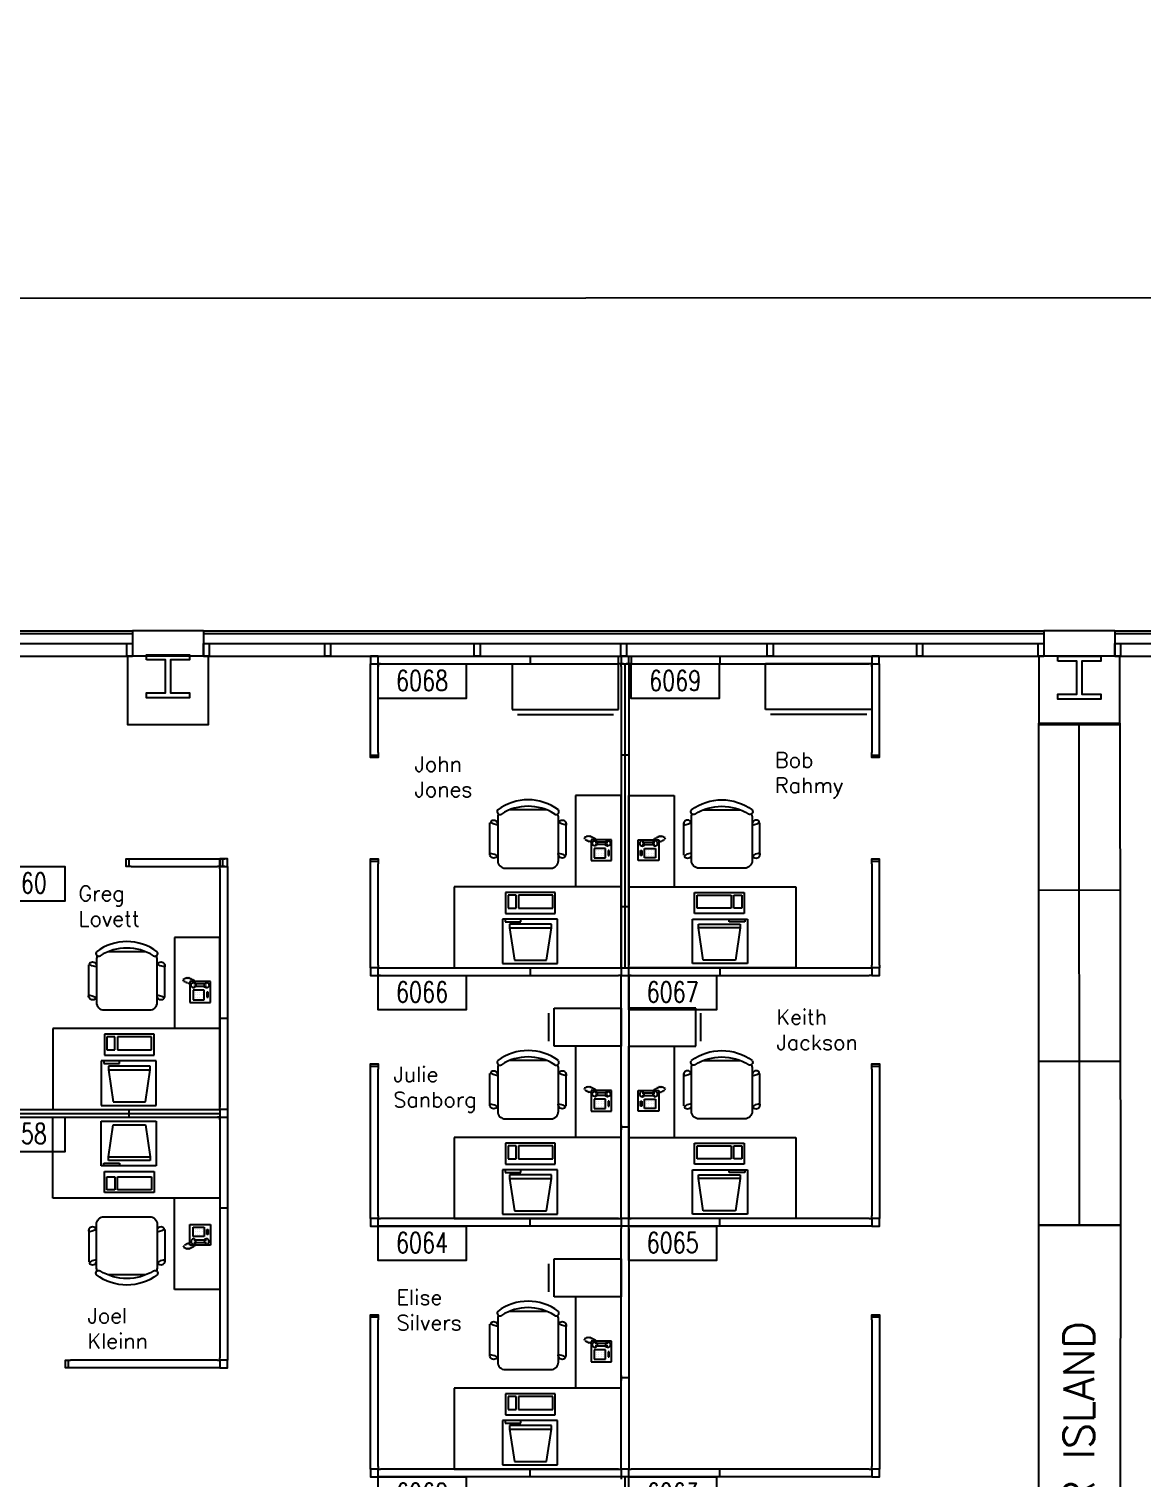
# Model space of a CAD drawing. Header units: millimetres. Extents: x 489553472 to 489553809, y 110504095 to 110504426.
# Drawn here: x 489553631.5 to 489553675.4, y 110504369.1 to 110504426.3 of the extents above; entities that cross this region are included whole.
import ezdxf
from ezdxf.enums import TextEntityAlignment as Align

# ---------------------------------------------------------------- set-up
doc = ezdxf.new("R2010")
doc.units = ezdxf.units.MM
for name, color, linetype in [('CHAIRS', 4, 'Continuous'), ('CPU', 6, 'Continuous'), ('DIM', 3, 'Continuous'), ('E-B-FURR', 6, 'Continuous'), ('E-B-GLAZ', 72, 'Continuous'), ('E-B-MULL', 8, 'Continuous'), ('E-B-SHEL', 2, 'Continuous'), ('E-S-COLM', 8, 'Continuous'), ('EMPLOYEE', 1, 'Continuous'), ('FILE_CABINETS', 1, 'Continuous'), ('FURNITURE', 3, 'Continuous'), ('PANELS_201', 6, 'Continuous'), ('PHONES', 4, 'Continuous'), ('PRINTER_ISLAND', 7, 'Continuous'), ('RMNUM', 40, 'Continuous')]:
    doc.layers.add(name, color=color, linetype=linetype)
doc.styles.add('ARCHITXT', font='simplex.shx')
doc.styles.add('ROMANS', font='romans', dxfattribs={"width": 0.75, "height": 8})
doc.styles.get("Standard").update_dxf_attribs({"font": 'arial.ttf'})
doc.dimstyles.new('ISO-25', dxfattribs={"dimscale": 3, "dimtxt": 2.5, "dimasz": 2.5, "dimexe": 1.25, "dimexo": 0.625, "dimtad": 1, "dimdsep": 46, "dimtxsty": 'Standard', "dimcen": 2.5, "dimadec": 0, "dimazin": 0, "dimtfac": 1, "dimtmove": 0, "dimatfit": 3, "dimfxl": 0, "dimarcsym": 0})

# ---------------------------------------------------------------- blocks, each defined once
blk = doc.blocks.new('RMNUM')
at = {"layer": 'RMNUM'}
blk.add_lwpolyline([(-16.33354, 6.674702), (18.388073, 6.674702), (18.388073, -6.982766), (-16.33354, -6.982766), (-16.33354, 6.674702)], dxfattribs=at)
at = {"layer": 'RMNUM', "style": 'ROMANS', "width": 0.75}
blk.add_attdef('NUMBER', text='', height=8, dxfattribs=at).set_placement((1.027267, 0.114097), align=Align.MIDDLE_CENTER)
blk = doc.blocks.new('DESK2')
for p, q in [((33, 0), (-33, 0)), ((-33, 0), (-33, -68)), ((33, -32), (33, 0)), ((-33, -32), (33, -32)), ((-15, -68), (-15, -32)), ((-33, -68), (-15, -68))]:
    blk.add_line(p, q)
blk = doc.blocks.new('RECTANG')
for p, q in [((1, 1), (0, 1)), ((0, 1), (0, 0)), ((1, 0), (1, 1)), ((0, 0), (1, 0))]:
    blk.add_line(p, q)
blk = doc.blocks.new('IBMAT', base_point=(61, 306))
for p, q in [((75, 307), (75, 306)), ((81, 307), (75, 307)), ((81, 306), (81, 307))]:
    blk.add_line(p, q)
at = {"xscale": 21, "yscale": 17, "zscale": 21}
blk.add_blockref('RECTANG', (61, 306), dxfattribs=at)
blk = doc.blocks.new('KEYBOARD', base_point=(60, 294))
for p, xscale, yscale, zscale in [((60, 294), 19, 8, 19), ((61, 295), 13, 5, 13), ((75, 295), 3, 5, 3)]:
    blk.add_blockref('RECTANG', p, dxfattribs=dict(xscale=xscale, yscale=yscale, zscale=zscale))
blk = doc.blocks.new('COMPUTER')
for p, q in [((-6.64, 16.23), (-8.5, 3.5)), ((6.08, 16.23), (-6.64, 16.23)), ((8, 3.5), (6.08, 16.23)), ((-8.5, 3.5), (-8.5, 2.04)), ((8, 3.5), (-8.5, 3.5)), ((-8.5, 2.04), (8, 2.04)), ((8, 2.04), (8, 3.5))]:
    blk.add_line(p, q)
at = {"xscale": 1.033846153846154, "yscale": 1.033846153846154, "zscale": 1.033846153846154}
for name, p in [('IBMAT', (-10.86, 0)), ('KEYBOARD', (-10.05, -10.5))]:
    blk.add_blockref(name, p, dxfattribs=at)
blk = doc.blocks.new('FNPHONE')
for p, q in [((-7.29, 6.54), (-7.29, 1.54)), ((-6.29, 6.54), (-6.29, 1.54)), ((-9.1, 0.22), (-9.7, 0.02)), ((-8.9, 0.62), (-9.5, 0.42)), ((-8.7, 1.02), (-9.3, 0.82)), ((-8.5, 1.42), (-9.1, 1.22)), ((-8.3, 1.82), (-8.9, 1.62)), ((-7.14, 0.56), (-7.5, -0.58)), ((-3.87, 4.85), (-3.87, 4.85)), ((-3.87, 3.91), (-3.87, 3.91)), ((-3.87, 2.97), (-3.87, 2.97)), ((-3.87, 2.03), (-3.87, 2.03)), ((-2.94, 4.85), (-2.94, 4.85)), ((-2.94, 3.91), (-2.94, 3.91)), ((-2.94, 2.97), (-2.94, 2.97)), ((-2.94, 2.03), (-2.94, 2.03)), ((-2, 4.85), (-2, 4.85)), ((-2, 3.91), (-2, 3.91)), ((-2, 2.97), (-2, 2.97)), ((-2, 2.03), (-2, 2.03)), ((-9.3, -0.18), (-9.9, -0.38)), ((-9.3, -0.58), (-9.9, -0.78)), ((-9.3, -0.98), (-9.9, -1.18)), ((-9.3, -1.38), (-9.9, -1.58)), ((-9.1, -1.78), (-9.7, -1.98)), ((-8.9, -2.18), (-9.5, -2.38)), ((-8.43, -2.46), (-9.03, -2.66)), ((-7.9, -1.98), (-8.5, -2.18)), ((-7.7, -1.58), (-8.3, -1.78)), ((-7.5, -1.18), (-8.1, -1.38)), ((-7.3, -0.78), (-7.9, -0.98))]:
    blk.add_line(p, q)
for centre, start, end in [((-6.79, 6.54), 298.4915, 241.5085), ((-6.79, 1.54), 118.4915, 61.5085)]:
    blk.add_arc(centre, 1.05, start, end)
for p, xscale, yscale, zscale in [((-8.21, 0), 8.20528234483245, 8.104073169521023, 8.20528234483245), ((-4.03, 6.72), 2.03125, 0.46875, 2.03125), ((-4.81, 1.25), 3.75, 4.375, 3.75)]:
    blk.add_blockref('RECTANG', p, dxfattribs=dict(xscale=xscale, yscale=yscale, zscale=zscale))
blk = doc.blocks.new('CHAIR7')
for p, q in [((20, 12), (3, 12)), ((5.12, 15.04), (17.88, 15.04)), ((0, 9), (0, -9)), ((23, -7.44), (23, 7.44)), ((3, -12), (20, -12)), ((5.12, -15), (17.88, -15))]:
    blk.add_line(p, q)
for centre, radius, start, end in [((3, 9), 3, 90, 180), ((5.56, 13.54), 1.56, 73.7398, 286.2602), ((17.44, 13.54), 1.56, 253.7398, 106.2602), ((20, 9), 3, 62.4156, 90), ((22.34, 11.12), 1.1, 53.3099, 212.0274), ((7, 0), 20, 323.1301, 36.8699), ((4.82, 0), 19.64, 327.5758, 32.4242), ((3, -9), 3, 180, 270), ((22.34, -11.12), 1.1, 147.9726, 306.6901), ((5.56, -13.5), 1.56, 73.7398, 286.2602), ((17.44, -13.5), 1.56, 253.7398, 106.2602), ((20, -9), 3, 270, 297.5844)]:
    blk.add_arc(centre, radius, start, end)
blk = doc.blocks.new('FC15X27A')
for p, q in [((7.53125, 0), (-7.53125, 0)), ((-7.53125, 0), (-7.53125, -26.5)), ((7.53125, -26.5), (7.53125, 0)), ((-7.53125, -26.5), (7.53125, -26.5)), ((-5.53125, -28.5), (5.53125, -28.5))]:
    blk.add_line(p, q)
blk = doc.blocks.new('FC42X18D')
for p, q in [((-21, 0), (-21, -18)), ((-21, 0), (21, 0)), ((21, -18), (21, 0)), ((-21, -18), (21, -18)), ((-19, -20), (19, -20))]:
    blk.add_line(p, q)
blk = doc.blocks.new('*D19')
at = {"layer": 'Defpoints', "color": 0, "transparency": 16777216}
for p in [(489553710.95, 110504415.718), (489553527.056, 110504401.462), (489553710.956, 110504401.537)]:
    blk.add_point(p, dxfattribs=at)
at = {"layer": 'DIM', "color": 0, "lineweight": -2, "transparency": 16777216}
for p, q in [((489553710.955, 110504403.412), (489553710.949, 110504419.468)), ((489553527.055, 110504403.337), (489553527.049, 110504419.393)), ((489553534.55, 110504415.646), (489553703.45, 110504415.715))]:
    blk.add_line(p, q, dxfattribs=at)
at = {"layer": 'DIM', "color": 0, "transparency": 16777216}
for points in [[(489553534.55, 110504416.896), (489553534.551, 110504414.396), (489553527.05, 110504415.643)], [(489553703.45, 110504416.965), (489553703.451, 110504414.465), (489553710.95, 110504415.718)]]:
    blk.add_solid(points, dxfattribs=at)
at = {"layer": 'DIM', "color": 0, "transparency": 16777216, "insert": (489553618.998, 110504421.385), "char_height": 7.5, "attachment_point": 5, "rotation": 0.0234}
blk.add_mtext('188', dxfattribs=at)

msp = doc.modelspace()

# ---------------------------------------------------------------- linework, layer by layer
at = {"layer": 'E-B-FURR'}
for p, q in [((489553602.3561563, 110504401.5370992), (489553635.5561564, 110504401.5370992)), ((489553638.3561563, 110504401.5370992), (489553671.5561564, 110504401.5370992)), ((489553674.3561563, 110504401.5370992), (489553707.9561564, 110504401.5370992))]:
    msp.add_line(p, q, dxfattribs=at)
for points in [[(489553638.5561564, 110504401.5370992), (489553635.3561563, 110504401.5370992), (489553635.3561563, 110504398.8370992), (489553638.5561564, 110504398.8370992)], [(489553674.5561564, 110504401.5370992), (489553671.3561563, 110504401.5370992), (489553671.3561563, 110504398.8370992), (489553674.5561564, 110504398.8370992)]]:
    msp.add_lwpolyline(points, close=True, dxfattribs=at)
at = {"layer": 'E-B-GLAZ'}
for p, q in [((489553602.3561563, 110504402.5370992), (489553635.5561564, 110504402.5370992)), ((489553602.3561563, 110504402.4370992), (489553635.5561564, 110504402.4370992)), ((489553638.3561563, 110504402.5370992), (489553671.5561564, 110504402.5370992)), ((489553638.3561563, 110504402.4370992), (489553671.5561564, 110504402.4370992)), ((489553674.3561563, 110504402.5370992), (489553707.9561564, 110504402.5370992)), ((489553674.3561563, 110504402.4370992), (489553707.9561564, 110504402.4370992)), ((489553602.3561563, 110504402.0370992), (489553635.5561564, 110504402.0370992)), ((489553638.3561563, 110504402.0370992), (489553671.5561564, 110504402.0370992)), ((489553674.3561563, 110504402.0370992), (489553707.9561564, 110504402.0370992))]:
    msp.add_line(p, q, dxfattribs=at)
at = {"layer": 'E-B-MULL'}
for points in [[(489553635.5561564, 110504402.0370992), (489553635.5561564, 110504401.5370992), (489553635.3311564, 110504401.5370992), (489553635.3311564, 110504402.0370992)], [(489553638.5811564, 110504402.0370992), (489553638.5811564, 110504401.5370992), (489553638.3561563, 110504401.5370992), (489553638.3561563, 110504402.0370992)], [(489553643.3811564, 110504402.0370992), (489553643.3811564, 110504401.5370992), (489553643.1561564, 110504401.5370992), (489553643.1561564, 110504402.0370992)], [(489553649.2811564, 110504402.0370992), (489553649.2811564, 110504401.5370992), (489553649.0561564, 110504401.5370992), (489553649.0561564, 110504402.0370992)], [(489553655.0686564, 110504402.0370992), (489553655.0686564, 110504401.5370992), (489553654.8436564, 110504401.5370992), (489553654.8436564, 110504402.0370992)], [(489553660.8561563, 110504402.0370992), (489553660.8561563, 110504401.5370992), (489553660.6311564, 110504401.5370992), (489553660.6311564, 110504402.0370992)], [(489553666.7561564, 110504402.0370992), (489553666.7561564, 110504401.5370992), (489553666.5311564, 110504401.5370992), (489553666.5311564, 110504402.0370992)], [(489553671.5561564, 110504402.0370992), (489553671.5561564, 110504401.5370992), (489553671.3311564, 110504401.5370992), (489553671.3311564, 110504402.0370992)], [(489553674.5811564, 110504402.0370992), (489553674.5811564, 110504401.5370992), (489553674.3561563, 110504401.5370992), (489553674.3561563, 110504402.0370992)]]:
    msp.add_lwpolyline(points, close=True, dxfattribs=at)
at = {"layer": 'E-B-SHEL'}
for p, q in [((489553635.5561564, 110504402.5370992), (489553635.5561564, 110504401.5370992)), ((489553638.3561563, 110504402.5370992), (489553635.5561564, 110504402.5370992)), ((489553638.3561563, 110504402.5370992), (489553638.3561563, 110504401.5370992)), ((489553671.5561564, 110504402.5370992), (489553671.5561564, 110504401.5370992)), ((489553674.3561563, 110504402.5370992), (489553671.5561564, 110504402.5370992)), ((489553674.3561563, 110504402.5370992), (489553674.3561563, 110504401.5370992)), ((489553638.3561563, 110504401.5370992), (489553635.5561564, 110504401.5370992)), ((489553674.3561563, 110504401.5370992), (489553671.5561564, 110504401.5370992))]:
    msp.add_line(p, q, dxfattribs=at)
at = {"layer": 'E-S-COLM'}
for points in [[(489553636.1072646, 110504401.3968248), (489553636.1075583, 110504401.5968246), (489553637.8075565, 110504401.5943287), (489553637.8072628, 110504401.3943289), (489553637.0572636, 110504401.39543), (489553637.055355, 110504400.0954314), (489553637.8053542, 110504400.0943303), (489553637.8050606, 110504399.8943305), (489553636.1050624, 110504399.8968264), (489553636.1053561, 110504400.0968262), (489553636.8553551, 110504400.0957251), (489553636.8572638, 110504401.3957237)], [(489553672.1072259, 110504401.3439711), (489553672.1075195, 110504401.5439709), (489553673.8075176, 110504401.541475), (489553673.807224, 110504401.3414752), (489553673.0572248, 110504401.3425764), (489553673.0553162, 110504400.0425778), (489553673.8053154, 110504400.0414766), (489553673.8050218, 110504399.8414769), (489553672.1050236, 110504399.8439727), (489553672.1053173, 110504400.0439725), (489553672.8553164, 110504400.0428714), (489553672.8572251, 110504401.34287)]]:
    msp.add_lwpolyline(points, close=True, dxfattribs=at)
at = {"layer": 'FILE_CABINETS'}
for p, q in [((489553672.9686564, 110504379.0660442), (489553672.9561564, 110504398.8981165)), ((489553671.3561563, 110504392.3042499), (489553674.5644634, 110504392.3082943)), ((489553671.3779716, 110504385.5457681), (489553674.5729831, 110504385.5497957))]:
    msp.add_line(p, q, dxfattribs=at)
msp.add_lwpolyline([(489553671.3561563, 110504379.0660442), (489553671.3561563, 110504398.8981165), (489553674.5561564, 110504398.8981165), (489553674.5811564, 110504379.0660442)], close=True, dxfattribs=at)
at = {"layer": 'PANELS_201', "linetype": 'Continuous'}
for p, q in [((489553651.1562341, 110504401.5370992), (489553651.3562341, 110504401.5370992)), ((489553651.1562341, 110504401.2370992), (489553651.3562341, 110504401.2370992)), ((489553651.256234, 110504401.5370992), (489553651.256234, 110504401.2370992)), ((489553654.8562339, 110504401.5370992), (489553654.8562339, 110504401.2370992)), ((489553655.1561564, 110504401.2369671), (489553655.1561564, 110504401.5369671)), ((489553658.6561562, 110504401.5369671), (489553658.8561562, 110504401.5369671)), ((489553658.6561562, 110504401.2369671), (489553658.8561562, 110504401.2369671)), ((489553658.7561562, 110504401.5369671), (489553658.7561562, 110504401.2369671)), ((489553639.1063063, 110504393.5381232), (489553639.1063063, 110504393.2381232)), ((489553654.8561563, 110504383.0369671), (489553654.8561563, 110504388.8369671)), ((489553655.1561564, 110504388.8369671), (489553655.1561564, 110504383.0369671)), ((489553654.8561563, 110504379.4369671), (489553654.8561563, 110504382.8369671)), ((489553655.1561564, 110504382.8369671), (489553655.1561564, 110504379.4369671)), ((489553654.8561563, 110504373.1369671), (489553654.8561563, 110504378.9369671)), ((489553655.1561564, 110504378.9369671), (489553655.1561564, 110504373.1369671)), ((489553654.8561563, 110504369.5369671), (489553654.8561563, 110504372.9369671)), ((489553655.1561564, 110504372.9369671), (489553655.1561564, 110504369.5369671))]:
    msp.add_line(p, q, dxfattribs=at)
for points in [[(489553645.256234, 110504401.5370992), (489553644.9562341, 110504401.5370992), (489553644.9562341, 110504401.2370992)], [(489553644.9562341, 110504401.1370992), (489553644.9562341, 110504401.2370992), (489553645.256234, 110504401.2370992), (489553645.256234, 110504401.1370992)], [(489553644.9562341, 110504397.7370994), (489553644.9562341, 110504401.1370992)], [(489553645.3562341, 110504401.2370992), (489553645.256234, 110504401.2370992), (489553645.256234, 110504401.5370992), (489553645.3562341, 110504401.5370992)], [(489553645.256234, 110504397.7370994), (489553645.256234, 110504401.1370992)], [(489553645.3562341, 110504401.5370992), (489553651.1562341, 110504401.5370992)], [(489553645.3562341, 110504401.2370992), (489553651.1562341, 110504401.2370992)], [(489553651.3562341, 110504401.5370992), (489553654.7562339, 110504401.5370992)], [(489553651.3562341, 110504401.2370992), (489553654.7562339, 110504401.2370992)], [(489553654.7561564, 110504401.5369671), (489553654.8561563, 110504401.5369671), (489553654.8561563, 110504401.2369671), (489553654.7561564, 110504401.2369671)], [(489553654.9562339, 110504401.2370992), (489553654.8562339, 110504401.2370992), (489553654.7562339, 110504401.2370992), (489553654.7562339, 110504401.5370992), (489553654.9562339, 110504401.5370992)], [(489553654.8561563, 110504401.5369671), (489553655.1561564, 110504401.5369671)], [(489553654.8561563, 110504401.1369671), (489553654.8561563, 110504401.2369671), (489553655.1561564, 110504401.2369671), (489553655.1561564, 110504401.1369671)], [(489553654.8561563, 110504401.1369671), (489553654.8561563, 110504397.7369671)], [(489553655.0061564, 110504401.2369671), (489553655.0061564, 110504397.6369671)], [(489553655.0561564, 110504401.5369671), (489553655.1561564, 110504401.5369671), (489553655.2561564, 110504401.5369671), (489553655.2561564, 110504401.2369671), (489553655.0561564, 110504401.2369671)], [(489553655.2561564, 110504401.2369671), (489553655.1561564, 110504401.2369671), (489553655.1561564, 110504401.5369671), (489553655.2561564, 110504401.5369671)], [(489553655.1561564, 110504401.1369671), (489553655.1561564, 110504397.7369671)], [(489553655.2561564, 110504401.5369671), (489553658.6561562, 110504401.5369671)], [(489553655.2561564, 110504401.2369671), (489553658.6561562, 110504401.2369671)], [(489553658.8560787, 110504401.5370992), (489553664.6560787, 110504401.5370992)], [(489553658.8560787, 110504401.2370992), (489553664.6560787, 110504401.2370992)], [(489553664.6560787, 110504401.5370992), (489553664.7560787, 110504401.5370992), (489553664.7560787, 110504401.2370992), (489553664.6560787, 110504401.2370992)], [(489553665.0560787, 110504401.2370992), (489553665.0560787, 110504401.5370992), (489553664.7560787, 110504401.5370992)], [(489553664.7560787, 110504401.1370992), (489553664.7560787, 110504401.2370992), (489553665.0560787, 110504401.2370992), (489553665.0560787, 110504401.1370992)], [(489553664.7560787, 110504401.1370992), (489553664.7560787, 110504397.7370994)], [(489553665.0560787, 110504401.1370992), (489553665.0560787, 110504397.7370994)], [(489553645.256234, 110504397.7370994), (489553645.256234, 110504397.6370994), (489553645.256234, 110504397.5370994), (489553644.9562341, 110504397.5370994), (489553644.9562341, 110504397.7370994)], [(489553654.8561563, 110504397.7369671), (489553654.8561563, 110504397.5369671)], [(489553655.1561564, 110504397.7369671), (489553655.1561564, 110504397.5369671)], [(489553665.0560787, 110504397.7370994), (489553665.0560787, 110504397.6370994), (489553665.0560787, 110504397.5370994), (489553664.7560787, 110504397.5370994), (489553664.7560787, 110504397.7370994)], [(489553644.9562341, 110504397.6370994), (489553645.256234, 110504397.6370994)], [(489553655.1561564, 110504397.6369671), (489553654.8561563, 110504397.6369671)], [(489553654.8561563, 110504397.5369671), (489553654.8561563, 110504391.7369671)], [(489553655.0061564, 110504397.6369671), (489553655.0061564, 110504391.6369671)], [(489553655.1561564, 110504397.5369671), (489553655.1561564, 110504391.7369671)], [(489553664.7560787, 110504397.6370994), (489553665.0560787, 110504397.6370994)], [(489553635.5063065, 110504393.2381232), (489553635.4063065, 110504393.2381232), (489553635.3063065, 110504393.2381232), (489553635.3063065, 110504393.5381232), (489553635.5063065, 110504393.5381232)], [(489553635.4063065, 110504393.5381232), (489553635.4063065, 110504393.2381232)], [(489553635.5063065, 110504393.5381232), (489553638.9063063, 110504393.5381232)], [(489553635.5063065, 110504393.2381232), (489553638.9063063, 110504393.2381232)], [(489553638.9063063, 110504393.5381232), (489553639.0063063, 110504393.5381232), (489553639.0063063, 110504393.2381232), (489553638.9063063, 110504393.2381232)], [(489553639.2063063, 110504393.2381232), (489553639.1063063, 110504393.2381232), (489553639.0063063, 110504393.2381232), (489553639.0063063, 110504393.5381232), (489553639.2063063, 110504393.5381232)], [(489553639.3063062, 110504393.2381232), (489553639.3063062, 110504393.5381232), (489553639.0063063, 110504393.5381232)], [(489553639.0063063, 110504393.1381232), (489553639.0063063, 110504393.2381232), (489553639.3063062, 110504393.2381232), (489553639.3063062, 110504393.1381232)], [(489553639.0063063, 110504393.1381232), (489553639.0063063, 110504387.3381232)], [(489553639.3063062, 110504393.1381232), (489553639.3063062, 110504387.3381232)], [(489553644.9561564, 110504393.3369671), (489553644.9561564, 110504393.4369671), (489553644.9561564, 110504393.5369671), (489553645.2561564, 110504393.5369671), (489553645.2561564, 110504393.3369671)], [(489553645.2561564, 110504393.4369671), (489553644.9561564, 110504393.4369671)], [(489553644.9561564, 110504389.3369671), (489553644.9561564, 110504393.3369671)], [(489553645.2561564, 110504389.3369671), (489553645.2561564, 110504393.3369671)], [(489553664.756001, 110504393.3369671), (489553664.756001, 110504393.4369671), (489553664.756001, 110504393.5369671), (489553665.0560009, 110504393.5369671), (489553665.0560009, 110504393.3369671)], [(489553665.0560009, 110504393.4369671), (489553664.756001, 110504393.4369671)], [(489553664.756001, 110504393.3369671), (489553664.756001, 110504389.3369671)], [(489553665.0560009, 110504393.3369671), (489553665.0560009, 110504389.3369671)], [(489553654.8561563, 110504391.7369671), (489553654.8561563, 110504391.5369671)], [(489553655.1561564, 110504391.6369671), (489553654.8561563, 110504391.6369671)], [(489553654.8561563, 110504391.5369671), (489553654.8561563, 110504389.3369671)], [(489553655.0061564, 110504391.6369671), (489553655.0061564, 110504389.2369671)], [(489553655.1561564, 110504391.7369671), (489553655.1561564, 110504391.5369671)], [(489553655.1561564, 110504391.5369671), (489553655.1561564, 110504389.3369671)], [(489553645.2561564, 110504389.3369671), (489553645.2561564, 110504389.2369671), (489553644.9561564, 110504389.2369671), (489553644.9561564, 110504389.3369671)], [(489553644.9561564, 110504389.2369671), (489553644.9561564, 110504388.9369671), (489553645.2561564, 110504388.9369671)], [(489553645.3561563, 110504388.9369671), (489553645.2561564, 110504388.9369671), (489553645.2561564, 110504389.2369671), (489553645.3561563, 110504389.2369671)], [(489553645.3561563, 110504389.2369671), (489553651.1561564, 110504389.2369671)], [(489553651.1561564, 110504389.2369671), (489553651.3561563, 110504389.2369671)], [(489553651.2561564, 110504389.2369671), (489553651.2561564, 110504388.9369671)], [(489553651.3561563, 110504389.2369671), (489553654.7561564, 110504389.2369671)], [(489553654.7561564, 110504389.2369671), (489553654.8561563, 110504389.2369671), (489553654.8561563, 110504388.9369671), (489553654.7561564, 110504388.9369671)], [(489553654.8561563, 110504389.3369671), (489553654.8561563, 110504389.2369671), (489553655.1561564, 110504389.2369671), (489553655.1561564, 110504389.3369671)], [(489553655.2561564, 110504388.9369671), (489553655.1561564, 110504388.9369671), (489553655.1561564, 110504389.2369671), (489553655.2561564, 110504389.2369671)], [(489553655.2561564, 110504389.2369671), (489553658.6561564, 110504389.2369671)], [(489553658.6561564, 110504389.2369671), (489553658.8561563, 110504389.2369671)], [(489553658.7561564, 110504389.2369671), (489553658.7561564, 110504388.9369671)], [(489553658.8561563, 110504389.2369671), (489553664.6561564, 110504389.2369671)], [(489553664.6561564, 110504389.2369671), (489553664.7561564, 110504389.2369671), (489553664.7561564, 110504388.9369671), (489553664.6561564, 110504388.9369671)], [(489553665.0561564, 110504389.3369671), (489553665.0561564, 110504389.2369671), (489553664.7561564, 110504389.2369671), (489553664.7561564, 110504389.3369671)], [(489553664.7561564, 110504388.9369671), (489553665.0561564, 110504388.9369671), (489553665.0561564, 110504389.2369671)], [(489553645.3561563, 110504388.9369671), (489553651.1561564, 110504388.9369671)], [(489553651.1561564, 110504388.9369671), (489553651.3561563, 110504388.9369671)], [(489553651.3561563, 110504388.9369671), (489553654.7561564, 110504388.9369671)], [(489553654.8561563, 110504388.8369671), (489553654.8561563, 110504388.9369671), (489553655.1561564, 110504388.9369671), (489553655.1561564, 110504388.8369671)], [(489553655.2561564, 110504388.9369671), (489553658.6561564, 110504388.9369671)], [(489553658.6561564, 110504388.9369671), (489553658.8561563, 110504388.9369671)], [(489553658.8561563, 110504388.9369671), (489553664.6561564, 110504388.9369671)], [(489553639.0063063, 110504387.3381232), (489553639.0063063, 110504387.1381232)], [(489553639.3063062, 110504387.2381232), (489553639.0063063, 110504387.2381232)], [(489553639.0063063, 110504387.1381232), (489553639.0063063, 110504383.7381232)], [(489553639.3063062, 110504387.3381232), (489553639.3063062, 110504387.1381232)], [(489553639.3063062, 110504387.1381232), (489553639.3063062, 110504383.7381232)], [(489553644.9561564, 110504385.2369671), (489553644.9561564, 110504385.3369671), (489553644.9561564, 110504385.4369671), (489553645.2561564, 110504385.4369671), (489553645.2561564, 110504385.2369671)], [(489553645.2561564, 110504385.3369671), (489553644.9561564, 110504385.3369671)], [(489553644.9561564, 110504379.4369671), (489553644.9561564, 110504385.2369671)], [(489553645.2561564, 110504379.4369671), (489553645.2561564, 110504385.2369671)], [(489553664.7561564, 110504385.2369671), (489553664.7561564, 110504385.3369671), (489553664.7561564, 110504385.4369671), (489553665.0561564, 110504385.4369671), (489553665.0561564, 110504385.2369671)], [(489553665.0561564, 110504385.3369671), (489553664.7561564, 110504385.3369671)], [(489553664.7561564, 110504385.2369671), (489553664.7561564, 110504379.4369671)], [(489553665.0561564, 110504385.2369671), (489553665.0561564, 110504379.4369671)], [(489553629.4063063, 110504383.4881232), (489553635.4063063, 110504383.4881232)], [(489553629.5063063, 110504383.6381232), (489553635.3063062, 110504383.6381232)], [(489553635.3063062, 110504383.6381232), (489553635.5063063, 110504383.6381232)], [(489553635.4063063, 110504383.6381232), (489553635.4063063, 110504383.3381232)], [(489553635.4063063, 110504383.4881232), (489553639.0063063, 110504383.4881232)], [(489553635.5063063, 110504383.6381232), (489553638.9063063, 110504383.6381232)], [(489553638.9063063, 110504383.6381232), (489553639.0063063, 110504383.6381232), (489553639.0063063, 110504383.3381232), (489553638.9063063, 110504383.3381232)], [(489553639.3063062, 110504383.7381232), (489553639.3063062, 110504383.6381232), (489553639.0063063, 110504383.6381232), (489553639.0063063, 110504383.7381232)], [(489553639.3063062, 110504383.6381232), (489553639.3063062, 110504383.3381232)], [(489553629.5063063, 110504383.3381232), (489553635.3063062, 110504383.3381232)], [(489553635.3063062, 110504383.3381232), (489553635.5063063, 110504383.3381232)], [(489553635.5063063, 110504383.3381232), (489553638.9063063, 110504383.3381232)], [(489553639.0063063, 110504383.2381232), (489553639.0063063, 110504383.3381232), (489553639.3063062, 110504383.3381232), (489553639.3063062, 110504383.2381232)], [(489553639.0063063, 110504383.2381232), (489553639.0063063, 110504379.8381232)], [(489553639.3063062, 110504383.2381232), (489553639.3063062, 110504379.8381232)], [(489553654.8561563, 110504383.0369671), (489553654.8561563, 110504382.8369671)], [(489553655.1561564, 110504382.9369671), (489553654.8561563, 110504382.9369671)], [(489553655.1561564, 110504383.0369671), (489553655.1561564, 110504382.8369671)], [(489553639.0063063, 110504379.8381232), (489553639.0063063, 110504379.6381232)], [(489553639.3063062, 110504379.7381232), (489553639.0063063, 110504379.7381232)], [(489553639.0063063, 110504379.6381232), (489553639.0063063, 110504373.8381232)], [(489553639.3063062, 110504379.8381232), (489553639.3063062, 110504379.6381232)], [(489553639.3063062, 110504379.6381232), (489553639.3063062, 110504373.8381232)], [(489553645.2561564, 110504379.4369671), (489553645.2561564, 110504379.3369671), (489553644.9561564, 110504379.3369671), (489553644.9561564, 110504379.4369671)], [(489553655.1561564, 110504379.4369671), (489553655.1561564, 110504379.3369671), (489553654.8561563, 110504379.3369671), (489553654.8561563, 110504379.4369671)], [(489553665.0561564, 110504379.4369671), (489553665.0561564, 110504379.3369671), (489553664.7561564, 110504379.3369671), (489553664.7561564, 110504379.4369671)], [(489553644.9561564, 110504379.3369671), (489553644.9561564, 110504379.0369671), (489553645.2561564, 110504379.0369671)], [(489553645.3561563, 110504379.0369671), (489553645.2561564, 110504379.0369671), (489553645.2561564, 110504379.3369671), (489553645.3561563, 110504379.3369671)], [(489553651.1561564, 110504379.3369671), (489553645.3561563, 110504379.3369671)], [(489553651.1561564, 110504379.0369671), (489553645.3561563, 110504379.0369671)], [(489553651.3561563, 110504379.3369671), (489553651.1561564, 110504379.3369671)], [(489553651.3561563, 110504379.0369671), (489553651.1561564, 110504379.0369671)], [(489553651.2561564, 110504379.0369671), (489553651.2561564, 110504379.3369671)], [(489553654.7561564, 110504379.3369671), (489553651.3561563, 110504379.3369671)], [(489553654.7561564, 110504379.0369671), (489553651.3561563, 110504379.0369671)], [(489553654.7561564, 110504379.3369671), (489553654.8561563, 110504379.3369671), (489553654.8561563, 110504379.0369671), (489553654.7561564, 110504379.0369671)], [(489553655.1561564, 110504378.9369671), (489553655.1561564, 110504379.0369671), (489553654.8561563, 110504379.0369671), (489553654.8561563, 110504378.9369671)], [(489553655.2561564, 110504379.0369671), (489553655.1561564, 110504379.0369671), (489553655.1561564, 110504379.3369671), (489553655.2561564, 110504379.3369671)], [(489553658.6561564, 110504379.3369671), (489553655.2561564, 110504379.3369671)], [(489553658.6561564, 110504379.0369671), (489553655.2561564, 110504379.0369671)], [(489553658.8561563, 110504379.3369671), (489553658.6561564, 110504379.3369671)], [(489553658.8561563, 110504379.0369671), (489553658.6561564, 110504379.0369671)], [(489553658.7561564, 110504379.0369671), (489553658.7561564, 110504379.3369671)], [(489553664.6561564, 110504379.3369671), (489553658.8561563, 110504379.3369671)], [(489553664.6561564, 110504379.0369671), (489553658.8561563, 110504379.0369671)], [(489553664.6561564, 110504379.3369671), (489553664.7561564, 110504379.3369671), (489553664.7561564, 110504379.0369671), (489553664.6561564, 110504379.0369671)], [(489553664.7561564, 110504379.0369671), (489553665.0561564, 110504379.0369671), (489553665.0561564, 110504379.3369671)], [(489553644.9561564, 110504375.3369671), (489553644.9561564, 110504375.4369671), (489553644.9561564, 110504375.5369671), (489553645.2561564, 110504375.5369671), (489553645.2561564, 110504375.3369671)], [(489553645.2561564, 110504375.4369671), (489553644.9561564, 110504375.4369671)], [(489553664.7561564, 110504375.3369671), (489553664.7561564, 110504375.4369671), (489553664.7561564, 110504375.5369671), (489553665.0561564, 110504375.5369671), (489553665.0561564, 110504375.3369671)], [(489553665.0561564, 110504375.4369671), (489553664.7561564, 110504375.4369671)], [(489553644.9561564, 110504369.5369671), (489553644.9561564, 110504375.3369671)], [(489553645.2561564, 110504369.5369671), (489553645.2561564, 110504375.3369671)], [(489553664.7561564, 110504375.3369671), (489553664.7561564, 110504369.5369671)], [(489553665.0561564, 110504375.3369671), (489553665.0561564, 110504369.5369671)], [(489553633.1063063, 110504373.4381232), (489553633.0063063, 110504373.4381232), (489553632.9063063, 110504373.4381232), (489553632.9063063, 110504373.7381232), (489553633.1063063, 110504373.7381232)], [(489553633.0063063, 110504373.7381232), (489553633.0063063, 110504373.4381232)], [(489553638.9063063, 110504373.7381232), (489553633.1063063, 110504373.7381232)], [(489553638.9063063, 110504373.7381232), (489553639.0063063, 110504373.7381232), (489553639.0063063, 110504373.4381232), (489553638.9063063, 110504373.4381232)], [(489553639.3063062, 110504373.8381232), (489553639.3063062, 110504373.7381232), (489553639.0063063, 110504373.7381232), (489553639.0063063, 110504373.8381232)], [(489553639.0063063, 110504373.4381232), (489553639.3063062, 110504373.4381232), (489553639.3063062, 110504373.7381232)], [(489553638.9063063, 110504373.4381232), (489553633.1063063, 110504373.4381232)], [(489553654.8561563, 110504373.1369671), (489553654.8561563, 110504372.9369671)], [(489553655.1561564, 110504373.1369671), (489553655.1561564, 110504372.9369671)], [(489553655.1561564, 110504373.0369671), (489553654.8561563, 110504373.0369671)], [(489553645.2561564, 110504369.5369671), (489553645.2561564, 110504369.4369671), (489553644.9561564, 110504369.4369671), (489553644.9561564, 110504369.5369671)], [(489553644.9561564, 110504369.4369671), (489553644.9561564, 110504369.1369671), (489553645.2561564, 110504369.1369671)], [(489553645.3561563, 110504369.1369671), (489553645.2561564, 110504369.1369671), (489553645.2561564, 110504369.4369671), (489553645.3561563, 110504369.4369671)], [(489553651.1561564, 110504369.4369671), (489553645.3561563, 110504369.4369671)], [(489553651.1561564, 110504369.1369671), (489553645.3561563, 110504369.1369671)], [(489553651.3561563, 110504369.4369671), (489553651.1561564, 110504369.4369671)], [(489553651.3561563, 110504369.1369671), (489553651.1561564, 110504369.1369671)], [(489553651.2561564, 110504369.1369671), (489553651.2561564, 110504369.4369671)], [(489553654.7561564, 110504369.4369671), (489553651.3561563, 110504369.4369671)], [(489553654.7561564, 110504369.1369671), (489553651.3561563, 110504369.1369671)], [(489553654.7561564, 110504369.4369671), (489553654.8561563, 110504369.4369671), (489553654.8561563, 110504369.1369671), (489553654.7561564, 110504369.1369671)], [(489553655.1561564, 110504369.5369671), (489553655.1561564, 110504369.4369671), (489553654.8561563, 110504369.4369671), (489553654.8561563, 110504369.5369671)], [(489553655.1561564, 110504369.0369671), (489553655.1561564, 110504369.1369671), (489553654.8561563, 110504369.1369671), (489553654.8561563, 110504369.0369671)], [(489553655.0061564, 110504369.1369671), (489553655.0061564, 110504363.1369671)], [(489553655.2561564, 110504369.1369671), (489553655.1561564, 110504369.1369671), (489553655.1561564, 110504369.4369671), (489553655.2561564, 110504369.4369671)], [(489553658.6561564, 110504369.4369671), (489553655.2561564, 110504369.4369671)], [(489553658.6561564, 110504369.1369671), (489553655.2561564, 110504369.1369671)], [(489553658.8561563, 110504369.4369671), (489553658.6561564, 110504369.4369671)], [(489553658.8561563, 110504369.1369671), (489553658.6561564, 110504369.1369671)], [(489553658.7561564, 110504369.1369671), (489553658.7561564, 110504369.4369671)], [(489553664.6561564, 110504369.4369671), (489553658.8561563, 110504369.4369671)], [(489553664.6561564, 110504369.1369671), (489553658.8561563, 110504369.1369671)], [(489553664.6561564, 110504369.4369671), (489553664.7561564, 110504369.4369671), (489553664.7561564, 110504369.1369671), (489553664.6561564, 110504369.1369671)], [(489553665.0561564, 110504369.5369671), (489553665.0561564, 110504369.4369671), (489553664.7561564, 110504369.4369671), (489553664.7561564, 110504369.5369671)], [(489553664.7561564, 110504369.1369671), (489553665.0561564, 110504369.1369671), (489553665.0561564, 110504369.4369671)]]:
    msp.add_lwpolyline(points, dxfattribs=at)
at = {"layer": 'PRINTER_ISLAND'}
msp.add_lwpolyline([(489553671.3561563, 110504361.1981165), (489553671.3561563, 110504379.0660442), (489553674.5811564, 110504379.0660442), (489553674.5561564, 110504361.1981165)], close=True, dxfattribs=at)

# ---------------------------------------------------------------- block references
at = {"xscale": 0.1, "yscale": 0.1, "zscale": 0.1}
for p, values in [((489553646.8895881, 110504400.569629), {'NUMBER': '6068'}), ((489553656.8895104, 110504400.5694969), {'NUMBER': '6069'}), ((489553631.0396604, 110504392.570653), {'NUMBER': '6060'}), ((489553646.8895104, 110504388.2694969), {'NUMBER': '6066'}), ((489553656.7895104, 110504388.2694969), {'NUMBER': '6067'}), ((489553631.0396604, 110504382.670653), {'NUMBER': '6058'}), ((489553646.8895104, 110504378.3694969), {'NUMBER': '6064'}), ((489553656.7895104, 110504378.3694969), {'NUMBER': '6065'}), ((489553646.8895104, 110504368.4694969), {'NUMBER': '6062'}), ((489553656.7895104, 110504368.4694969), {'NUMBER': '6063'})]:
    msp.add_blockref('RMNUM', p, dxfattribs=at).add_auto_attribs(values)
at = {"layer": 'CHAIRS', "lineweight": -3, "yscale": 0.1, "zscale": 0.1}
for p, xscale, rotation in [((489553651.1795269, 110504393.1683872), 0.1, 89.99999999999999), ((489553658.8327859, 110504393.1683872), -0.1, 270), ((489553635.3296768, 110504387.5695433), 0.1, 89.99999999999999), ((489553651.1795269, 110504383.2683872), 0.1, 89.99999999999999), ((489553658.8327859, 110504383.2683872), -0.1, 270), ((489553635.3296768, 110504379.4067032), -0.1, 90), ((489553651.1795269, 110504373.3683872), 0.1, 89.99999999999999)]:
    msp.add_blockref('CHAIR7', p, dxfattribs=dict(at, xscale=xscale, rotation=rotation))
at = {"layer": 'CPU', "lineweight": -3, "yscale": 0.1, "zscale": 0.1, "rotation": 180}
for p, xscale in [((489553651.2503487, 110504391.1596853), 0.1), ((489553658.761964, 110504391.1596853), -0.1), ((489553635.4004986, 110504385.5608414), 0.1), ((489553651.2503487, 110504381.2596852), 0.1), ((489553658.761964, 110504381.2596852), -0.1), ((489553651.2503487, 110504371.3596853), 0.1)]:
    msp.add_blockref('COMPUTER', p, dxfattribs=dict(at, xscale=xscale))
at = {"layer": 'CPU', "lineweight": -3, "xscale": -0.1, "yscale": 0.1, "zscale": 0.1}
msp.add_blockref('COMPUTER', (489553635.4004986, 110504381.4154051), dxfattribs=at)
at = {"layer": 'FURNITURE', "lineweight": -3, "yscale": 0.1, "zscale": 0.1}
for name, p, xscale in [('FC42X18D', (489553652.6562339, 110504401.2370992), 0.1), ('FC42X18D', (489553662.6560787, 110504401.2370992), -0.1), ('DESK2', (489553635.7063063, 110504383.3381232), -0.1)]:
    msp.add_blockref(name, p, dxfattribs=dict(at, xscale=xscale))
for name, p, xscale, rotation in [('DESK2', (489553651.5561564, 110504389.2369671), 0.1, 180), ('DESK2', (489553658.4561564, 110504389.2369671), -0.1, 180), ('DESK2', (489553635.7063063, 110504383.6381232), 0.1, 180), ('FC15X27A', (489553654.8561563, 110504386.8900921), -0.1, 270), ('FC15X27A', (489553655.1561564, 110504386.8900921), 0.1, 90), ('DESK2', (489553651.5561564, 110504379.3369671), 0.1, 180), ('DESK2', (489553658.4561564, 110504379.3369671), -0.1, 180), ('FC15X27A', (489553654.8561563, 110504376.9900921), -0.1, 270), ('DESK2', (489553651.5561564, 110504369.4369671), 0.1, 180)]:
    msp.add_blockref(name, p, dxfattribs=dict(at, xscale=xscale, rotation=rotation))
at = {"layer": 'PHONES', "lineweight": -3, "yscale": 0.1, "zscale": 0.1}
for p, xscale, rotation in [((489553653.6706923, 110504393.4699151), 0.1, 270), ((489553656.3416204, 110504393.4699151), -0.1, 90), ((489553637.8208422, 110504387.8710712), 0.1, 270), ((489553653.6706923, 110504383.5699151), 0.1, 270), ((489553656.3416204, 110504383.5699151), -0.1, 90), ((489553637.8208422, 110504379.1051752), -0.1, 270), ((489553653.6706923, 110504373.6699151), 0.1, 270)]:
    msp.add_blockref('FNPHONE', p, dxfattribs=dict(at, xscale=xscale, rotation=rotation))

# ---------------------------------------------------------------- texts
at = {"layer": 'EMPLOYEE', "lineweight": -3, "char_height": 0.6, "attachment_point": 1, "style": 'ARCHITXT'}
for s, insert, width in [('\\A1;Bob\\PRahmy', (489553660.9365913, 110504397.7409665), 2.581718963), ('\\A1;John\\PJones', (489553646.6920996, 110504397.5794747), 2.181855389), ('\\A1;Greg\\PLovett', (489553633.4206589, 110504392.4723764), 2.215825375), ('\\A1;Keith\\PJackson', (489553660.9918928, 110504387.589973), 2.9946794), ('\\A1;Julie\\PSanborg', (489553645.859399, 110504385.3275585), 3.075306958), ('\\A1;Elise\\PSilvers', (489553645.9876559, 110504376.5197104), 2.445020464), ('\\A1;Joel\\PKleinn', (489553633.7756822, 110504375.7983978), 2.210914052)]:
    msp.add_mtext(s, dxfattribs=dict(at, insert=insert, width=width))
at = {"layer": 'PRINTER_ISLAND', "style": 'ARCHITXT'}
msp.add_text('PRINTER ISLAND', height=1.2, rotation=90, dxfattribs=at).set_placement((489553673.5364591, 110504362.4138516))

# ---------------------------------------------------------------- dimensions: what is measured, and where the dimension line sits
at = {"layer": 'DIM'}
dim = msp.add_aligned_dim(p1=(489553527.0561564, 110504401.4618907), p2=(489553710.9561564, 110504401.5370992), distance=14.1809314, text='188', dimstyle='ISO-25', dxfattribs=at)
dim.commit()
dim.dimension.update_dxf_attribs({"geometry": '*D19', "text_midpoint": (489553618.998024, 110504421.384722)})

doc.saveas('drawing.dxf')
